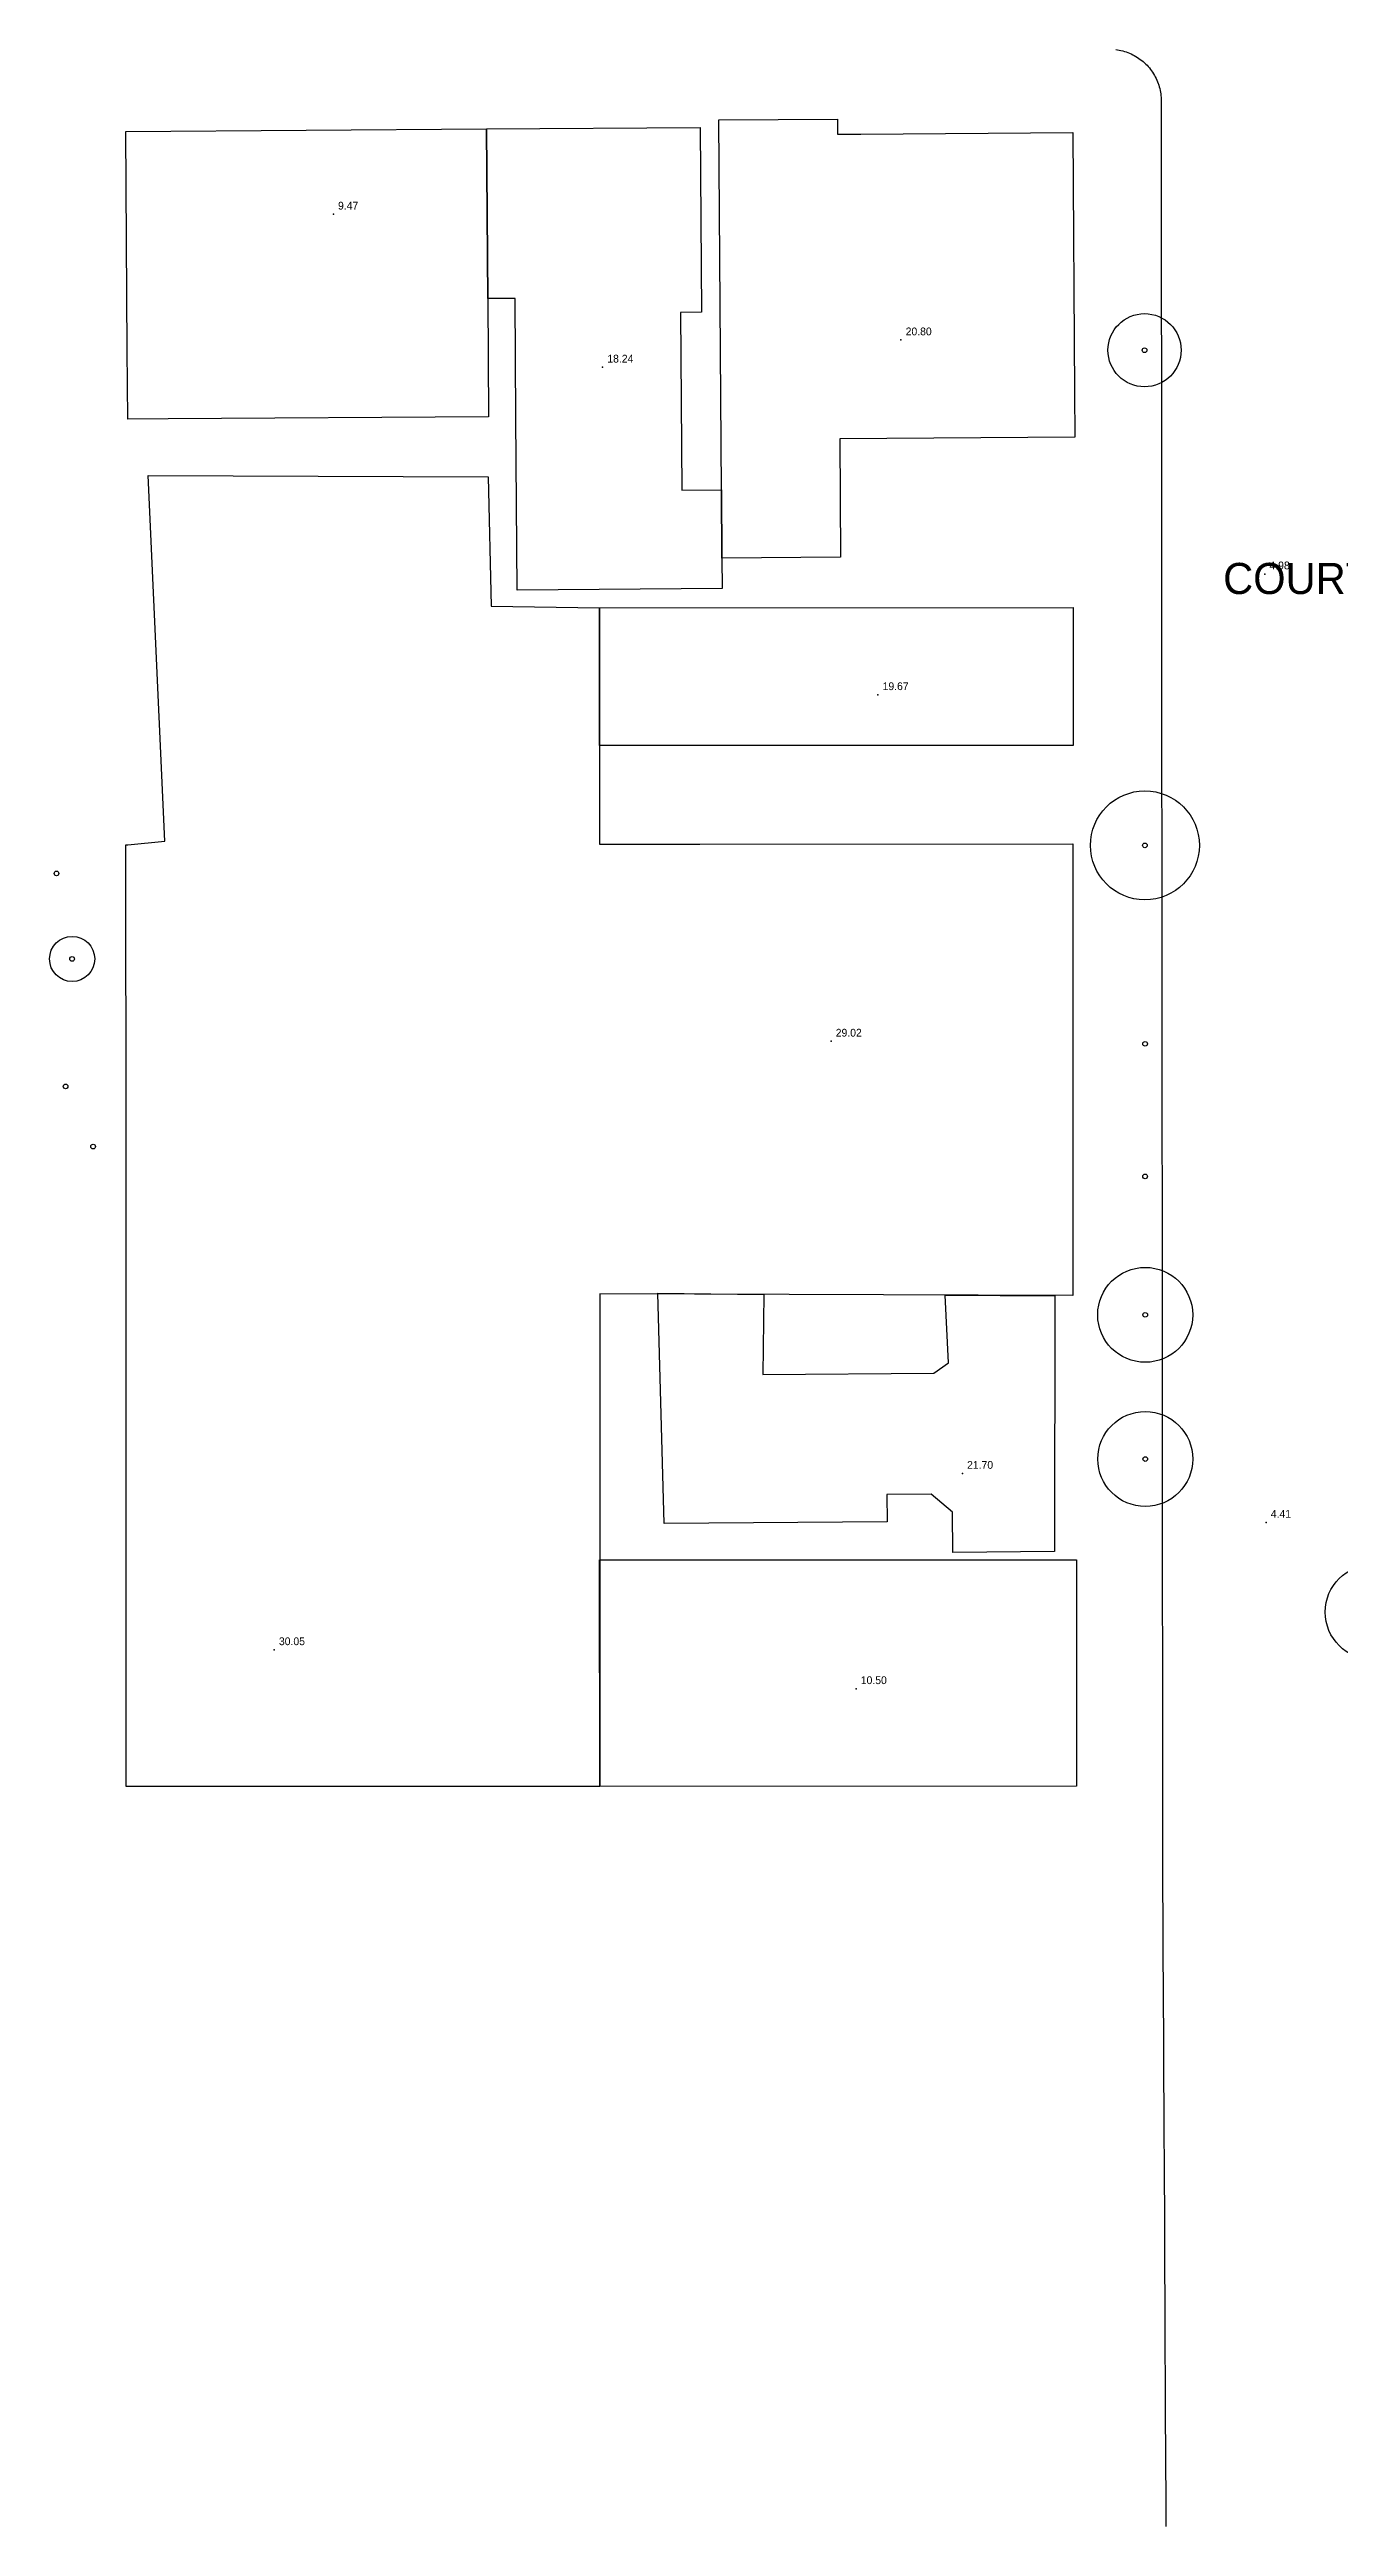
# Model space of a CAD drawing. Header units: metres. Extents: x -149 to 157, y -151 to 214.
# Drawn here: x -89.4 to -6.5, y -114.2 to 45 of the extents above; entities that cross this region are included whole.
import ezdxf

# ---------------------------------------------------------------- set-up
doc = ezdxf.new("R2010")
doc.units = ezdxf.units.M

msp = doc.modelspace()

# ---------------------------------------------------------------- linework, layer by layer
at = {"layer": 'BUILDINGS'}
for points in [[(-61.243, 28.99), (-61.19, 21.397), (-81.788, 21.253), (-84.372, 21.235), (-84.403, 25.692), (-84.502, 39.729), (-61.319, 39.891)], [(-46.23, 16.695), (-46.199, 12.314), (-46.185, 10.349), (-59.358, 10.257), (-59.436, 21.326), (-59.489, 29.002), (-61.243, 28.99), (-61.319, 39.891), (-47.592, 39.987), (-47.509, 28.11), (-48.854, 28.1), (-48.774, 16.677)], [(-46.199, 12.314), (-46.23, 16.695), (-46.396, 40.472), (-38.775, 40.525), (-38.768, 39.55), (-37.281, 39.56), (-23.657, 39.655), (-23.54, 22.998), (-23.52, 20.086), (-38.637, 19.98), (-38.583, 12.368)], [(-23.666, -6.059), (-23.648, -35.084), (-54.054, -34.97), (-54.053, -36.526), (-54.049, -52.081), (-54.045, -66.641), (-82.019, -66.65), (-84.335, -66.651), (-84.473, -66.651), (-84.476, -56.337), (-84.479, -47.913), (-84.482, -36.535), (-84.485, -25.507), (-84.491, -6.109), (-84.368, -6.109), (-82.002, -5.873), (-83.054, 17.612), (-61.22, 17.53), (-61.021, 9.214), (-54.067, 9.112), (-54.064, 0.347), (-54.064, 0.259), (-54.062, -6.068), (-47.621, -6.066)], [(-54.074, 0.266), (-54.074, 0.355), (-54.077, 9.119), (-23.628, 9.128), (-23.626, 0.275), (-53.965, 0.266)], [(-24.833, -51.542), (-31.376, -51.598), (-31.398, -49.007), (-32.76, -47.851), (-35.609, -47.875), (-35.595, -49.622), (-49.918, -49.744), (-50.317, -34.942), (-43.51, -35.01), (-43.563, -40.163), (-32.598, -40.07), (-31.653, -39.412), (-31.863, -35.053), (-24.803, -35.106)], [(-54.055, -66.634), (-54.059, -52.074), (-23.43, -52.065), (-23.426, -66.625)]]:
    msp.add_lwpolyline(points, close=True, dxfattribs=at)
at = {"layer": 'CURB'}
msp.add_lwpolyline([(-20.902, 44.995), (-20.789, 44.979), (-20.676, 44.959), (-20.563, 44.935), (-20.452, 44.908), (-20.341, 44.877), (-20.232, 44.841), (-20.124, 44.802), (-20.018, 44.759), (-19.912, 44.713), (-19.808, 44.663), (-19.707, 44.61), (-19.607, 44.553), (-19.51, 44.492), (-19.413, 44.428), (-19.321, 44.362), (-19.229, 44.291), (-19.141, 44.218), (-19.055, 44.142), (-18.972, 44.063), (-18.891, 43.981), (-18.814, 43.896), (-18.739, 43.809), (-18.668, 43.718), (-18.6, 43.626), (-18.534, 43.532), (-18.472, 43.435), (-18.413, 43.336), (-18.359, 43.235), (-18.307, 43.132), (-18.259, 43.028), (-18.215, 42.921), (-18.174, 42.814), (-18.157, 42.765), (-18.137, 42.705), (-18.104, 42.596), (-18.075, 42.485), (-18.05, 42.372), (-18.028, 42.259), (-18.01, 42.146), (-17.996, 42.031), (-17.987, 41.917), (-17.981, 41.802), (-17.979, 41.687), (-17.98, 41.01), (-17.98, 40.748), (-17.98, 35.535), (-17.975, 29.609), (-17.971, 23.683), (-17.966, 18.623), (-17.966, 17.758), (-17.961, 12.123), (-17.961, 11.831), (-17.958, 8.66), (-17.956, 5.906), (-17.952, -0.02), (-17.95, -1.573), (-17.947, -5.946), (-17.946, -6.912), (-17.942, -11.872), (-17.938, -17.798), (-17.933, -23.724), (-17.928, -29.65), (-17.923, -35.575), (-17.919, -41.502), (-17.914, -47.427), (-17.911, -50.9), (-17.909, -53.353), (-17.904, -59.279), (-17.9, -65.205), (-17.895, -71.13), (-17.866, -77.073), (-17.837, -83.014), (-17.833, -83.683), (-17.808, -88.956), (-17.798, -90.896), (-17.778, -94.897), (-17.771, -96.451), (-17.749, -100.838), (-17.72, -106.781), (-17.691, -112.722), (-17.683, -114.199)], dxfattribs=at)
at = {"layer": 'SPOT_ELEV'}
for p in [(-71.166, 34.409, 9.47), (-34.697, 26.329, 20.8), (-53.865, 24.576, 18.24), (-11.323, 11.287, 4.98), (-36.179, 3.525, 19.67), (-39.19, -18.745, 29.02), (-30.751, -46.522, 21.7), (-11.239, -49.67, 4.41), (-74.963, -57.857, 30.05), (-37.58, -60.359, 10.5)]:
    msp.add_point(p, dxfattribs=at)
at = {"layer": 'TREES_STREET'}
for centre in [(-19.049, 25.67), (-19.028, -6.152), (-87.949, -13.452), (-19.007, -36.327), (-19.002, -45.593)]:
    msp.add_circle(centre, 0.15, dxfattribs=at)
at = {"layer": 'TREES_STREET_CANOPY'}
for centre, radius in [((-19.049, 25.67), 2.35), ((-19.028, -6.152), 3.5), ((-87.949, -13.452), 1.45), ((-19.007, -36.327), 3.05), ((-19.002, -45.593), 3.05), ((-4.391, -55.431), 3.05)]:
    msp.add_circle(centre, radius, dxfattribs=at)
at = {"layer": 'TREES_STREET_REMOVED'}
for centre in [(-88.952, -7.957), (-19.013, -18.91), (-88.367, -21.643), (-86.599, -25.51), (-19.012, -27.427)]:
    msp.add_circle(centre, 0.15, dxfattribs=at)

# ---------------------------------------------------------------- texts
at = {"layer": 'LABELS'}
msp.add_text('COURT SQ W', height=2, dxfattribs=at).set_placement((-14, 10))
at = {"layer": 'SPOT_ELEV'}
for s, p in [('9.47', (-70.866, 34.709)), ('20.80', (-34.397, 26.629)), ('18.24', (-53.565, 24.876)), ('4.98', (-11.023, 11.587)), ('19.67', (-35.879, 3.825)), ('29.02', (-38.89, -18.445)), ('21.70', (-30.451, -46.222)), ('4.41', (-10.939, -49.37)), ('30.05', (-74.663, -57.557)), ('10.50', (-37.28, -60.059))]:
    msp.add_text(s, height=0.5, dxfattribs=at).set_placement(p)

doc.saveas('drawing.dxf')
